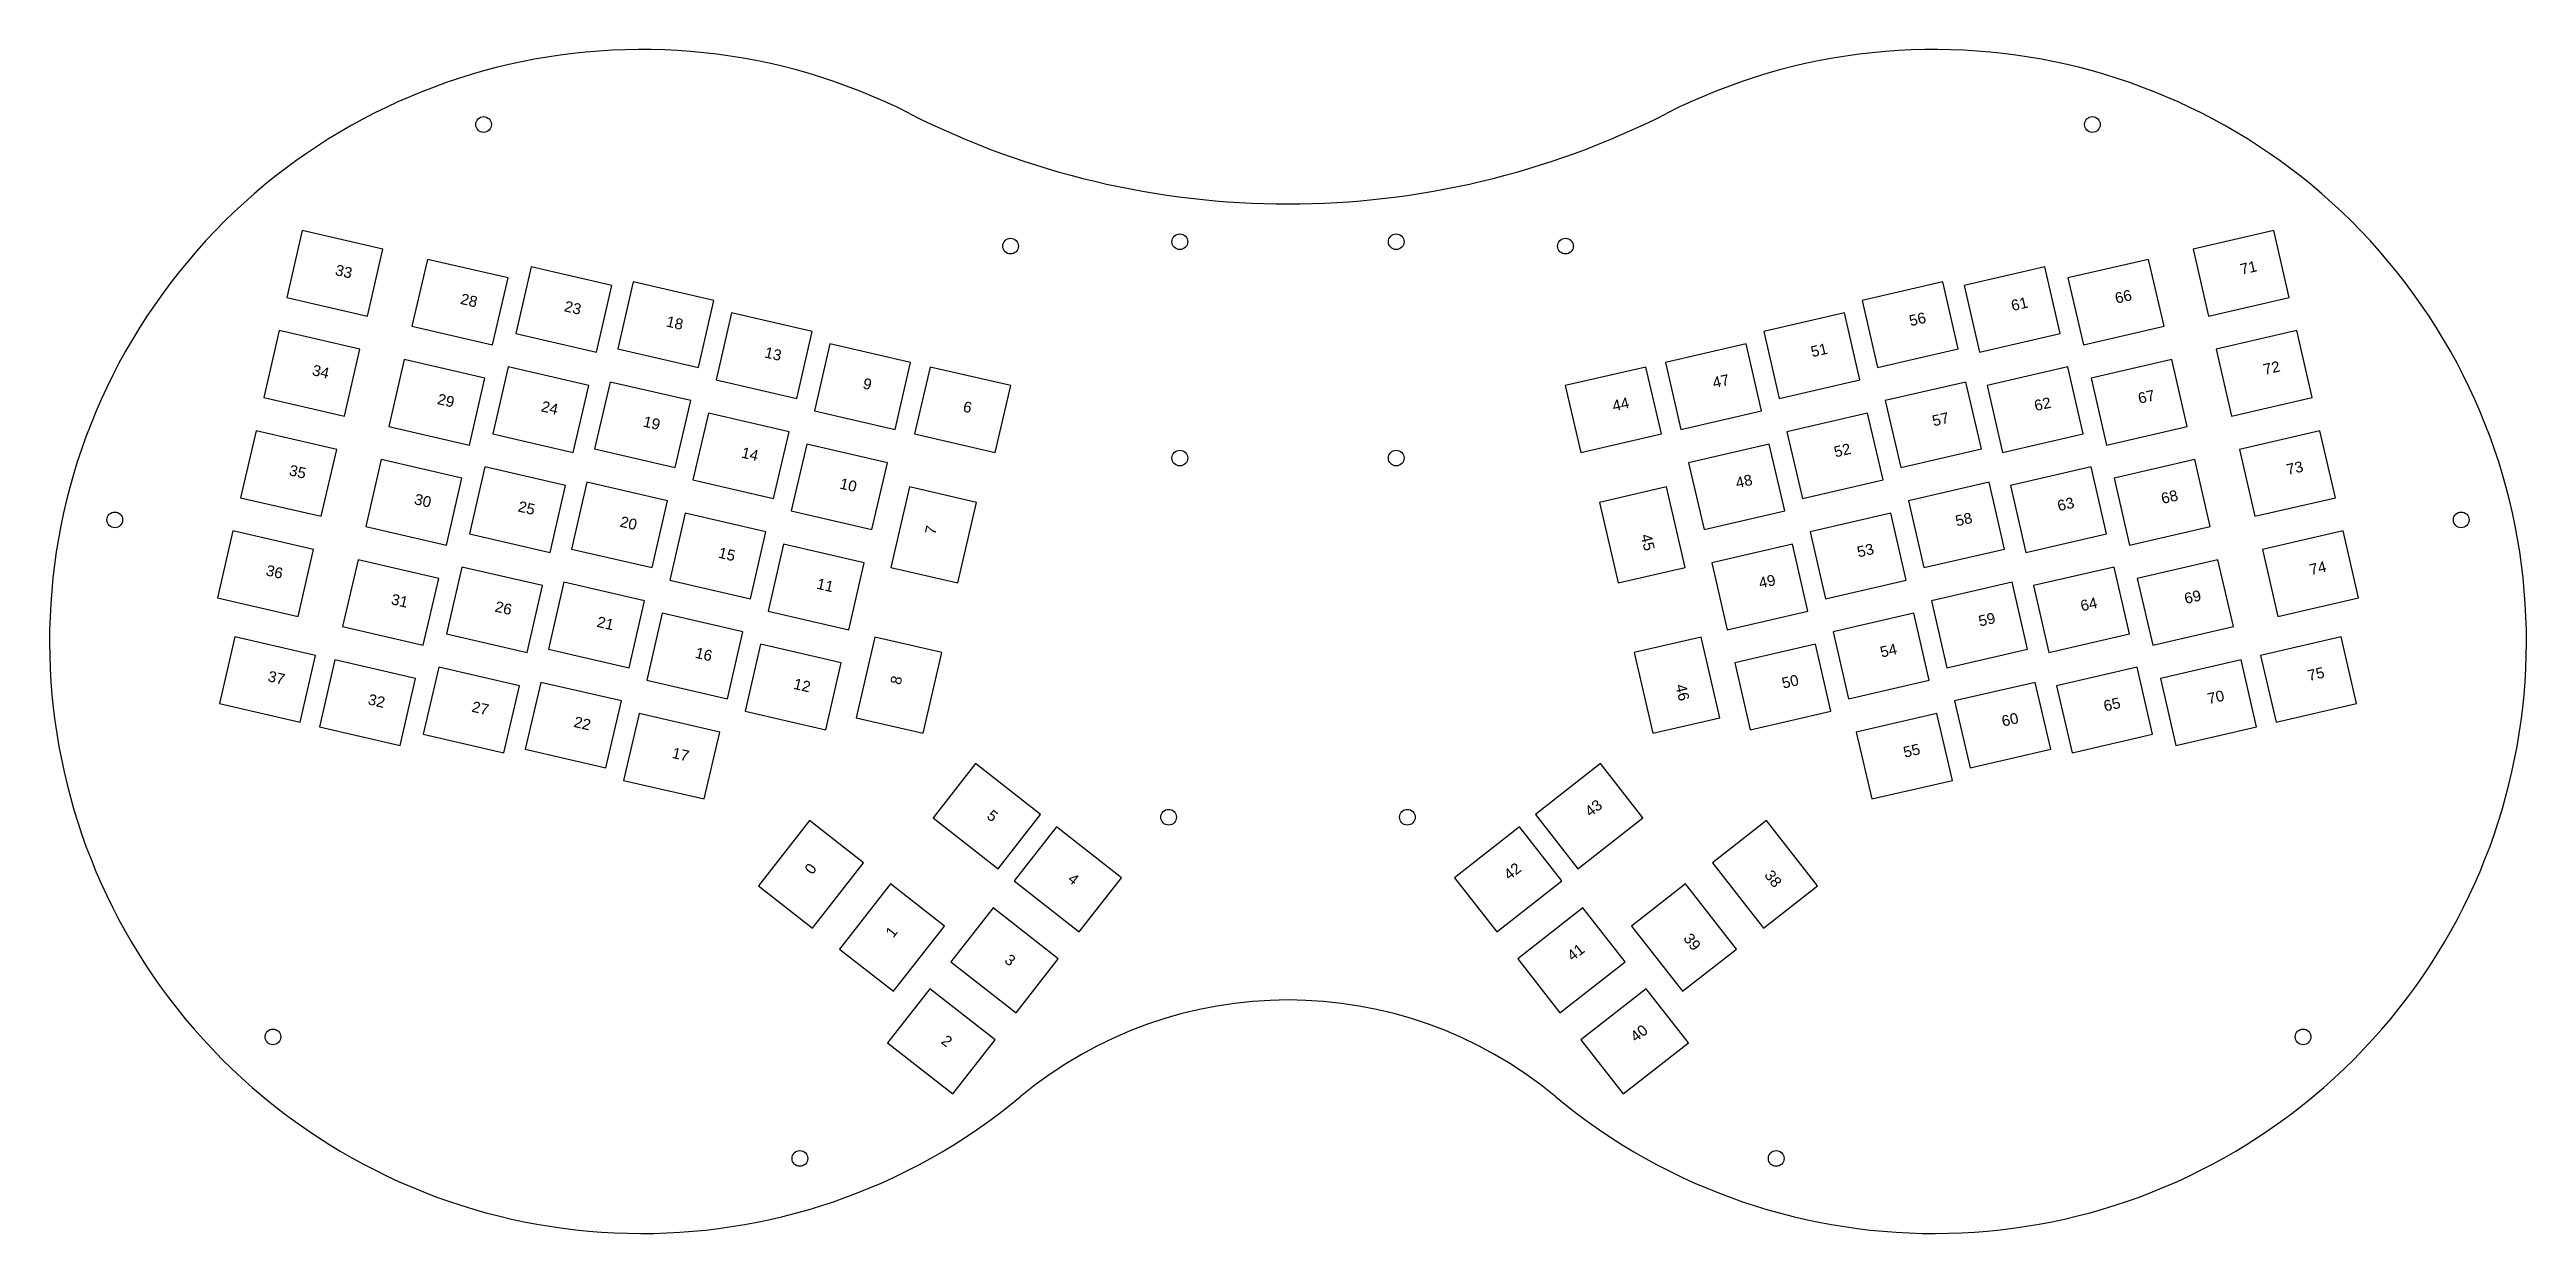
# Model space of a CAD drawing. Extents: x 0 to 458, y 0 to 219.
import ezdxf

# ---------------------------------------------------------------- set-up
doc = ezdxf.new("R2010")
doc.units = 0
doc.styles.get("Standard").update_dxf_attribs({"font": 'arial.ttf'})

# ---------------------------------------------------------------- blocks, each defined once
blk = doc.blocks.new('sw_mnt')
blk.add_polyline3d([(-7.65, -6.35, 0), (7.65, -6.35, 0), (7.65, 6.35, 0), (-7.65, 6.35, 0), (-7.65, -6.35, 0)])
at = {"color": 3}
blk.add_attdef('NAME', (0, -0.3), '', height=2, dxfattribs=at)
blk = doc.blocks.new('drill_m3')
blk.add_circle((0, 0), 1.45)

msp = doc.modelspace()

# ---------------------------------------------------------------- linework, layer by layer
for centre, radius, start, end in [((109.47, 109.47), 109.47, 63.1246, -50.2605), ((348.4, 109.47), 109.47, 230.2605, 116.8754), ((228.94, 345.2), 154.81, 243.1246, -63.1246), ((228.94, -34.23), 77.41, 50.2605, 129.7395)]:
    msp.add_arc(centre, radius, start, end)

# ---------------------------------------------------------------- block references
for p in [(80.24, 205.07), (377.63, 205.07), (177.65, 182.58), (208.94, 183.39), (248.94, 183.39), (280.23, 182.58), (208.94, 143.39), (248.94, 143.39), (12.06, 131.96), (445.81, 131.96), (206.87, 76.98), (251, 76.98), (41.29, 36.36), (416.58, 36.36), (138.7, 13.87), (319.18, 13.87)]:
    msp.add_blockref('drill_m3', p)
for p, rotation, values in [((52.74, 177.56), -13, {'NAME': '33'}), ((405.13, 177.56), 13, {'NAME': '71'}), ((75.88, 172.22), -13, {'NAME': '28'}), ((95.07, 170.86), -13, {'NAME': '23'}), ((362.8, 170.86), 13, {'NAME': '61'}), ((381.99, 172.22), 13, {'NAME': '66'}), ((113.92, 168.05), -13, {'NAME': '18'}), ((343.95, 168.05), 13, {'NAME': '56'}), ((132.1, 162.32), -13, {'NAME': '13'}), ((325.77, 162.32), 13, {'NAME': '51'}), ((48.47, 159.04), -13, {'NAME': '34'}), ((409.4, 159.04), 13, {'NAME': '72'}), ((71.61, 153.7), -13, {'NAME': '29'}), ((90.8, 152.35), -13, {'NAME': '24'}), ((150.27, 156.58), -13, {'NAME': '9'}), ((307.6, 156.58), 13, {'NAME': '47'}), ((367.07, 152.35), 13, {'NAME': '62'}), ((386.26, 153.7), 13, {'NAME': '67'}), ((109.65, 149.54), -13, {'NAME': '19'}), ((168.79, 152.31), -13, {'NAME': '6'}), ((289.08, 152.31), 13, {'NAME': '44'}), ((348.22, 149.54), 13, {'NAME': '57'}), ((127.82, 143.8), -13, {'NAME': '14'}), ((330.05, 143.8), 13, {'NAME': '52'}), ((44.2, 140.53), -13, {'NAME': '35'}), ((413.68, 140.53), 13, {'NAME': '73'}), ((67.34, 135.19), -13, {'NAME': '30'}), ((146, 138.07), -13, {'NAME': '10'}), ((311.87, 138.07), 13, {'NAME': '48'}), ((390.53, 135.19), 13, {'NAME': '68'}), ((86.52, 133.84), -13, {'NAME': '25'}), ((105.37, 131.03), -13, {'NAME': '20'}), ((163.44, 129.17), 77, {'NAME': '7'}), ((294.43, 129.17), -77, {'NAME': '45'}), ((352.5, 131.03), 13, {'NAME': '58'}), ((371.35, 133.84), 13, {'NAME': '63'}), ((123.55, 125.29), -13, {'NAME': '15'}), ((334.32, 125.29), 13, {'NAME': '53'}), ((39.92, 122.02), -13, {'NAME': '36'}), ((417.95, 122.02), 13, {'NAME': '74'}), ((63.06, 116.68), -13, {'NAME': '31'}), ((141.73, 119.55), -13, {'NAME': '11'}), ((316.14, 119.55), 13, {'NAME': '49'}), ((394.81, 116.68), 13, {'NAME': '69'}), ((82.25, 115.33), -13, {'NAME': '26'}), ((101.1, 112.51), -13, {'NAME': '21'}), ((356.77, 112.51), 13, {'NAME': '59'}), ((375.62, 115.33), 13, {'NAME': '64'}), ((119.28, 106.78), -13, {'NAME': '16'}), ((338.59, 106.78), 13, {'NAME': '54'}), ((40.28, 102.44), -13, {'NAME': '37'}), ((157.03, 101.4), 77, {'NAME': '8'}), ((300.84, 101.4), -77, {'NAME': '46'}), ((417.6, 102.44), 13, {'NAME': '75'}), ((58.79, 98.16), -13, {'NAME': '32'}), ((137.45, 101.04), -13, {'NAME': '12'}), ((320.42, 101.04), 13, {'NAME': '50'}), ((399.08, 98.16), 13, {'NAME': '70'}), ((77.98, 96.81), -13, {'NAME': '27'}), ((96.83, 94), -13, {'NAME': '22'}), ((361.04, 94), 13, {'NAME': '60'}), ((379.89, 96.81), 13, {'NAME': '65'}), ((115, 88.26), -13, {'NAME': '17'}), ((342.87, 88.26), 13, {'NAME': '55'}), ((173.27, 77.17), -38, {'NAME': '5'}), ((284.61, 77.17), 38, {'NAME': '43'}), ((140.75, 66.41), 52, {'NAME': '0'}), ((188.24, 65.48), -38, {'NAME': '4'}), ((269.63, 65.48), 38, {'NAME': '42'}), ((317.12, 66.41), -52, {'NAME': '38'}), ((155.72, 54.72), 52, {'NAME': '1'}), ((302.15, 54.72), -52, {'NAME': '39'}), ((176.54, 50.5), -38, {'NAME': '3'}), ((281.33, 50.5), 38, {'NAME': '41'}), ((164.84, 35.53), -38, {'NAME': '2'}), ((293.03, 35.53), 38, {'NAME': '40'})]:
    msp.add_blockref('sw_mnt', p, dxfattribs=dict(rotation=rotation)).add_auto_attribs(values)

doc.saveas('drawing.dxf')
